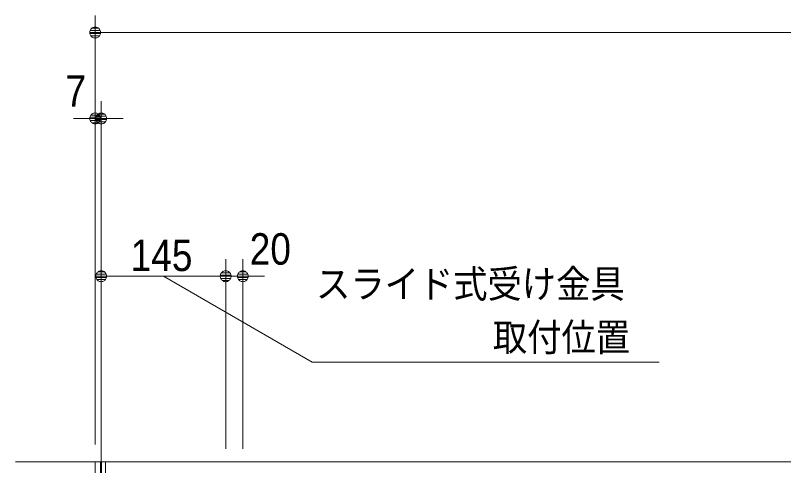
# Model space of a CAD drawing. Units: millimetres, scale not verified. Extents: x -6062 to 6062, y -3045 to 3045.
# Drawn here: x -4816 to -3920, y 346 to 870 of the extents above; entities that cross this region are included whole.
import ezdxf
from ezdxf.enums import TextEntityAlignment as Align

# ---------------------------------------------------------------- set-up
doc = ezdxf.new("R2010")
doc.units = ezdxf.units.MM
doc.header["$LTSCALE"] = 20
for name, color, linetype, lineweight in [('0-0_2寸法-2', 7, 'Continuous', 9), ('0-1_0', 7, 'Continuous', 9), ('0-2_2寸法-1', 7, 'Continuous', 9), ('0-3_2寸法-3', 7, 'Continuous', 9), ('0-4_3一般', 7, 'Continuous', 9)]:
    doc.layers.add(name, color=color, linetype=linetype, lineweight=lineweight)
doc.styles.add('ＭＳ ゴシック', font='')
doc.styles.add('ＭＳ Ｐゴシック', font='')
doc.styles.get('ＭＳ ゴシック').set_extended_font_data('MS Gothic')
doc.styles.get('ＭＳ Ｐゴシック').set_extended_font_data('MS PGothic')

# ---------------------------------------------------------------- blocks, each defined once
blk = doc.blocks.new('_Dot')
at = {"layer": '0-1_0'}
for p, q in [((-10, 0), (-20, 0)), ((9.78, 2), (-9.78, 2)), ((7.99, 6), (-7.99, 6)), ((9.16, -3.98), (-9.16, -3.98)), ((6, -7.98), (-6, -7.98))]:
    blk.add_line(p, q, dxfattribs=at)
for points in [[(10, 0), (9.92, 1.25), (9.69, 2.49), (9.3, 3.68), (8.76, 4.82), (8.09, 5.88), (7.29, 6.85), (6.37, 7.71), (5.36, 8.44), (4.26, 9.05), (3.09, 9.51), (1.87, 9.82), (0.63, 9.98), (-0.63, 9.98), (-1.87, 9.82), (-3.09, 9.51), (-4.26, 9.05), (-5.36, 8.44), (-6.37, 7.71), (-7.29, 6.85), (-8.09, 5.88), (-8.76, 4.82), (-9.3, 3.68), (-9.69, 2.49), (-9.92, 1.25), (-10, 0), (0, 0)], [(-10, 0), (-9.92, -1.25), (-9.69, -2.49), (-9.3, -3.68), (-8.76, -4.82), (-8.09, -5.88), (-7.29, -6.85), (-6.37, -7.71), (-5.36, -8.44), (-4.26, -9.05), (-3.09, -9.51), (-1.87, -9.82), (-0.63, -9.98), (0.63, -9.98), (1.87, -9.82), (3.09, -9.51), (4.26, -9.05), (5.36, -8.44), (6.37, -7.71), (7.29, -6.85), (8.09, -5.88), (8.76, -4.82), (9.3, -3.68), (9.69, -2.49), (9.92, -1.25), (10, 0), (0, 0)]]:
    blk.add_lwpolyline(points, close=True, dxfattribs=at)
blk = doc.blocks.new('グループ-11')
at = {"layer": '0-4_3一般'}
for p, q in [((-60560, 7000), (7360, 7000)), ((-58560, 7000), (-58560, -40000))]:
    blk.add_line(p, q, dxfattribs=at)
blk = doc.blocks.new('グループ-12')
at = {"layer": '0-4_3一般'}
blk.add_line((-58560, -40000), (-58560, 7000), dxfattribs=at)
blk.add_lwpolyline([(-58550, 6340), (-58550, 7000), (-26760, 7000), (-26760, 6340)], close=True, dxfattribs=at)
blk.add_blockref('グループ-11', (0, 0), dxfattribs=at)
blk = doc.blocks.new('グループ-26')
at = {"layer": '0-4_3一般'}
for p, q in [((-58460, 7000), (-58700, 7000)), ((-58700, 7000), (-58700, -40000)), ((-58580, 7000), (-58580, -40000)), ((-58460, -40000), (-58460, 7000))]:
    blk.add_line(p, q, dxfattribs=at)

msp = doc.modelspace()

# ---------------------------------------------------------------- linework, layer by layer
at = {"layer": '0-0_2寸法-2'}
for p, q in [((-4722.5, 370), (-4722.5, 770)), ((-4715.5, 586.14), (-4715.5, 770)), ((-4735.21, 750), (-4747.92, 750)), ((-4722.5, 750), (-4715.5, 750)), ((-4702.79, 750), (-4690.08, 750)), ((-4570.5, 365.25), (-4570.5, 586.14)), ((-4550.5, 365.25), (-4550.5, 586.14)), ((-4583.21, 566.14), (-4595.92, 566.14)), ((-4570.5, 566.14), (-4550.5, 566.14)), ((-4537.79, 566.14), (-4525.08, 566.14))]:
    msp.add_line(p, q, dxfattribs=at)
at = {"layer": '0-2_2寸法-1'}
for p, q in [((-4722.5, 770), (-4722.5, 870)), ((-1525.21, 850), (-4709.79, 850)), ((-4715.5, 325), (-4715.5, 586.14)), ((-4570.5, 365.25), (-4570.5, 586.14)), ((-4702.79, 566.14), (-4583.21, 566.14))]:
    msp.add_line(p, q, dxfattribs=at)
at = {"layer": '0-3_2寸法-3'}
msp.add_lwpolyline([(-4065.42, 466.14), (-4469.79, 466.14), (-4643, 566.14)], dxfattribs=at)

# ---------------------------------------------------------------- block references
at = {"layer": '0-0_2寸法-2', "xscale": 0.6356201, "yscale": 0.6356201}
for p in [(-4722.5, 750), (-4570.5, 566.14)]:
    msp.add_blockref('_Dot', p, dxfattribs=at)
at = {"layer": '0-0_2寸法-2', "xscale": 0.6356201, "yscale": 0.6356201, "rotation": 180}
for p in [(-4715.5, 750), (-4550.5, 566.14)]:
    msp.add_blockref('_Dot', p, dxfattribs=at)
at = {"layer": '0-2_2寸法-1', "xscale": 0.6356201, "yscale": 0.6356201, "rotation": 180}
for p in [(-4722.5, 850), (-4715.5, 566.14)]:
    msp.add_blockref('_Dot', p, dxfattribs=at)
at = {"layer": '0-2_2寸法-1', "xscale": 0.6356201, "yscale": 0.6356201}
msp.add_blockref('_Dot', (-4570.5, 566.14), dxfattribs=at)
at = {"layer": '0-4_3一般', "xscale": 0.05, "yscale": 0.05}
for name in ['グループ-12', 'グループ-26']:
    msp.add_blockref(name, (-1787.5, 0), dxfattribs=at)

# ---------------------------------------------------------------- texts
at = {"layer": '0-0_2寸法-2', "style": 'ＭＳ Ｐゴシック', "width": 0.9}
for s, p in [('7', (-4757.17, 752.48)), ('20', (-4542.48, 568.62))]:
    msp.add_text(s, height=36.66, dxfattribs=at).set_placement(p, align=Align.BOTTOM_LEFT)
at = {"layer": '0-2_2寸法-1', "style": 'ＭＳ Ｐゴシック', "width": 0.9}
msp.add_text('145', height=36.66, dxfattribs=at).set_placement((-4681.22, 561.18), align=Align.BOTTOM_LEFT)
at = {"layer": '0-3_2寸法-3', "style": 'ＭＳ ゴシック', "width": 0.9}
for s, p in [('スライド式受け金具', (-4465.22, 531.19)), ('取付位置', (-4259.28, 469.11))]:
    msp.add_text(s, height=32.55, dxfattribs=at).set_placement(p, align=Align.BOTTOM_LEFT)

doc.saveas('drawing.dxf')
